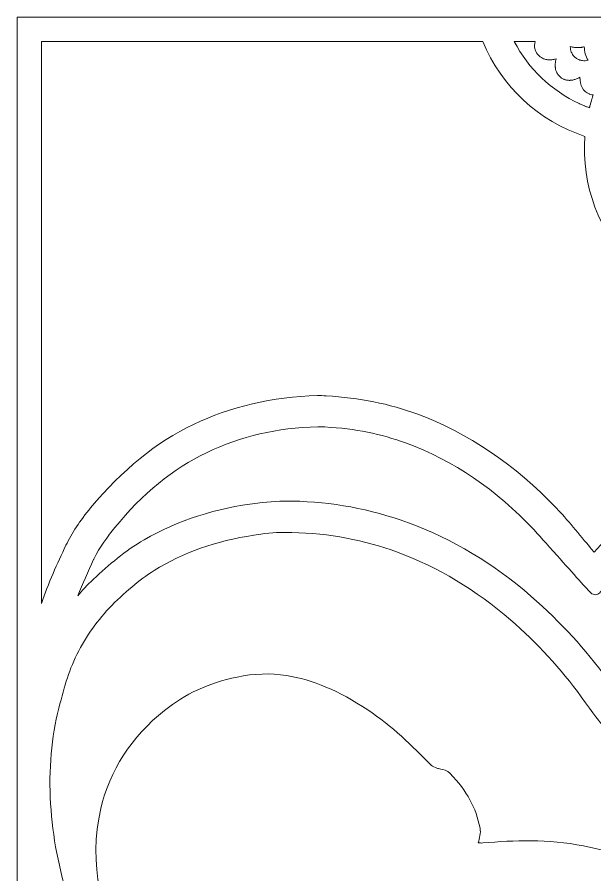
# Model space of a CAD drawing. Header units: millimetres. Extents: x 31 to 886, y -1164 to 562.
# Drawn here: x 31.5 to 220.5, y -300.5 to -19.9 of the extents above; entities that cross this region are included whole.
import ezdxf

# ---------------------------------------------------------------- set-up
doc = ezdxf.new("R2010")
doc.units = ezdxf.units.MM
doc.header["$MEASUREMENT"] = 0
doc.layers.add('Layer 4', color=7, linetype='Continuous')

msp = doc.modelspace()

# ---------------------------------------------------------------- linework, layer by layer
at = {"layer": 'Layer 4', "lineweight": 0}
msp.add_lwpolyline([(31.47, -19.87), (31.47, -468.29), (31.47, -581.1), (167.05, -581.1), (416.77, -581.1), (416.77, -19.87), (31.47, -19.87)], dxfattribs=at)
for points, knots in [([(39.47, -27.87), (39.47, -27.87), (183.81, -27.87), (183.81, -27.87), (189.93, -42.62), (202.08, -53.88), (217.23, -58.89), (216.05, -74.8), (221.81, -90.34), (233.1, -101.64), (243.45, -111.99), (257.17, -117.69), (271.71, -117.69), (273.08, -117.69), (274.47, -117.64), (275.85, -117.54), (280.01, -130.11), (288.38, -140.55), (299.66, -147.3), (291.05, -148.12), (282.67, -150.02), (274.15, -153.09), (264.72, -156.48), (255.42, -161.65), (246.51, -168.47), (238.43, -174.65), (225.02, -189.61), (220.25, -194.95), (219.86, -194.47), (219.41, -193.93), (218.96, -193.39), (215.78, -189.53), (210.97, -183.7), (208.04, -180.63), (194.32, -166.29), (178.92, -155.87), (162.26, -149.69), (153.42, -146.4), (143.44, -144.41), (132.59, -143.76), (131.5, -143.69), (130.56, -143.67), (129.72, -143.7), (114.96, -144.12), (101.32, -147.29), (89.18, -153.11), (76.95, -158.97), (65.94, -167.9), (55.52, -180.39), (52.03, -184.58), (49.31, -188.71), (47.42, -192.67), (44.65, -198.52), (41.61, -205.13), (39.47, -211.68), (39.47, -211.68), (39.47, -27.87), (39.47, -27.87)], [0, 0, 0, 0, 1, 1, 1, 2, 2, 2, 3, 3, 3, 4, 4, 4, 5, 5, 5, 6, 6, 6, 7, 7, 7, 8, 8, 8, 9, 9, 9, 10, 10, 10, 11, 11, 11, 12, 12, 12, 13, 13, 13, 14, 14, 14, 15, 15, 15, 16, 16, 16, 17, 17, 17, 18, 18, 18, 19, 19, 19, 19]), ([(200.9, -27.87), (200.54, -29.43), (200.82, -30.88), (201.69, -32.01), (201.94, -32.33), (202.25, -32.63), (202.6, -32.88), (202.73, -32.98), (202.85, -33.05), (202.97, -33.11), (203.17, -33.23), (203.39, -33.35), (203.67, -33.46), (203.79, -33.51), (203.93, -33.55), (204.06, -33.58), (204.06, -33.58), (204.12, -33.6), (204.12, -33.6), (204.32, -33.65), (204.54, -33.71), (204.8, -33.75), (204.95, -33.78), (205.1, -33.79), (205.22, -33.8), (205.22, -33.8), (205.35, -33.81), (205.35, -33.81), (205.49, -33.82), (205.71, -33.85), (206, -33.81), (206.26, -33.8), (206.51, -33.77), (206.69, -33.74), (206.69, -33.74), (206.78, -33.73), (206.78, -33.73), (206.93, -33.71), (207.07, -33.69), (207.22, -33.66), (207.43, -33.61), (207.63, -33.56), (207.8, -33.51), (207.78, -33.57), (207.77, -33.63), (207.76, -33.68), (207.76, -33.68), (207.7, -33.9), (207.7, -33.9), (207.66, -34.05), (207.62, -34.19), (207.6, -34.33), (207.56, -34.52), (207.55, -34.7), (207.54, -34.85), (207.54, -34.85), (207.52, -35.05), (207.52, -35.05), (207.5, -35.2), (207.49, -35.34), (207.48, -35.48), (207.48, -35.72), (207.5, -35.93), (207.51, -36.03), (207.51, -36.03), (207.53, -36.19), (207.53, -36.19), (207.53, -36.32), (207.54, -36.47), (207.57, -36.62), (207.61, -36.87), (207.68, -37.08), (207.72, -37.2), (207.72, -37.2), (207.75, -37.32), (207.75, -37.32), (207.78, -37.44), (207.82, -37.58), (207.88, -37.74), (208, -38.01), (208.14, -38.23), (208.21, -38.35), (208.21, -38.35), (208.24, -38.4), (208.24, -38.4), (208.32, -38.54), (208.39, -38.66), (208.46, -38.76), (208.71, -39.09), (209, -39.38), (209.32, -39.63), (209.6, -39.84), (209.89, -40.01), (210.26, -40.16), (210.34, -40.2), (210.41, -40.23), (210.48, -40.25), (210.81, -40.38), (211.13, -40.46), (211.45, -40.5), (211.51, -40.51), (211.57, -40.51), (211.66, -40.52), (211.8, -40.53), (211.96, -40.55), (212.11, -40.55), (212.11, -40.55), (212.12, -40.55), (212.12, -40.55), (212.21, -40.55), (212.34, -40.54), (212.44, -40.53), (212.44, -40.53), (212.51, -40.53), (212.51, -40.53), (212.6, -40.52), (212.69, -40.52), (212.77, -40.51), (213.11, -40.47), (213.43, -40.41), (213.74, -40.32), (213.79, -40.31), (213.85, -40.29), (213.91, -40.27), (214.16, -40.19), (214.43, -40.09), (214.7, -39.97), (214.79, -39.92), (214.88, -39.88), (214.97, -39.84), (215.18, -39.73), (215.38, -39.63), (215.58, -39.51), (215.53, -42.11), (216.7, -44.21), (218.64, -45), (218.7, -45.02), (218.76, -45.05), (218.83, -45.07), (219.04, -45.15), (219.26, -45.21), (219.47, -45.25), (219.58, -45.27), (219.69, -45.28), (219.77, -45.29), (219.77, -45.29), (219.85, -45.3), (219.85, -45.3), (219.89, -45.3), (219.92, -45.31), (219.95, -45.31), (219.88, -45.53), (219.81, -45.75), (219.74, -45.97), (219.74, -45.97), (219.66, -46.21), (219.66, -46.21), (219.61, -46.35), (219.56, -46.49), (219.52, -46.63), (219.27, -47.44), (219.05, -48.19), (218.86, -48.92), (218.84, -49), (218.82, -49.09), (218.8, -49.16), (218.8, -49.16), (218.77, -49.31), (218.77, -49.31), (218.75, -49.38), (218.73, -49.46), (218.71, -49.53), (218.39, -49.41), (218.09, -49.29), (217.77, -49.17), (217.62, -49.11), (217.4, -49.03), (217.24, -48.96), (217.19, -48.93), (217.13, -48.9), (217.03, -48.87), (217.03, -48.87), (216.91, -48.82), (216.91, -48.82), (216.9, -48.81), (216.89, -48.81), (216.88, -48.8), (216.39, -48.61), (215.84, -48.36), (215.46, -48.19), (215.46, -48.19), (215.38, -48.15), (215.38, -48.15), (206.24, -43.94), (198.73, -36.78), (194.1, -27.87), (194.1, -27.87), (200.9, -27.87), (200.9, -27.87)], [0, 0, 0, 0, 1, 1, 1, 2, 2, 2, 3, 3, 3, 4, 4, 4, 5, 5, 5, 6, 6, 6, 7, 7, 7, 8, 8, 8, 9, 9, 9, 10, 10, 10, 11, 11, 11, 12, 12, 12, 13, 13, 13, 14, 14, 14, 15, 15, 15, 16, 16, 16, 17, 17, 17, 18, 18, 18, 19, 19, 19, 20, 20, 20, 21, 21, 21, 22, 22, 22, 23, 23, 23, 24, 24, 24, 25, 25, 25, 26, 26, 26, 27, 27, 27, 28, 28, 28, 29, 29, 29, 30, 30, 30, 31, 31, 31, 32, 32, 32, 33, 33, 33, 34, 34, 34, 35, 35, 35, 36, 36, 36, 37, 37, 37, 38, 38, 38, 39, 39, 39, 40, 40, 40, 41, 41, 41, 42, 42, 42, 43, 43, 43, 44, 44, 44, 45, 45, 45, 46, 46, 46, 47, 47, 47, 48, 48, 48, 49, 49, 49, 50, 50, 50, 51, 51, 51, 52, 52, 52, 53, 53, 53, 54, 54, 54, 55, 55, 55, 56, 56, 56, 57, 57, 57, 58, 58, 58, 59, 59, 59, 60, 60, 60, 61, 61, 61, 62, 62, 62, 63, 63, 63, 64, 64, 64, 65, 65, 65, 66, 66, 66, 66]), ([(212.44, -29.49), (212.67, -29.56), (212.9, -29.61), (213.09, -29.65), (213.09, -29.65), (213.13, -29.66), (213.13, -29.66), (213.24, -29.69), (213.36, -29.72), (213.47, -29.73), (213.91, -29.81), (214.36, -29.84), (214.8, -29.84), (214.88, -29.84), (214.97, -29.84), (215.06, -29.83), (215.35, -29.82), (215.69, -29.8), (216.06, -29.75), (216.18, -29.73), (216.29, -29.7), (216.43, -29.67), (216.43, -29.67), (216.51, -29.65), (216.51, -29.65), (216.66, -29.62), (216.83, -29.59), (217.01, -29.54), (217, -31.12), (217.43, -32.65), (218.24, -33.96), (218.21, -33.97), (218.17, -33.98), (218.14, -33.98), (217.59, -34.13), (217.02, -34.17), (216.45, -34.1), (216.03, -34.06), (215.62, -33.95), (215.22, -33.78), (214.85, -33.63), (214.51, -33.43), (214.21, -33.21), (213.92, -32.98), (213.65, -32.7), (213.4, -32.39), (213.13, -32.05), (212.92, -31.68), (212.77, -31.29), (212.55, -30.75), (212.44, -30.19), (212.44, -29.61), (212.44, -29.57), (212.44, -29.53), (212.44, -29.49)], [0, 0, 0, 0, 1, 1, 1, 2, 2, 2, 3, 3, 3, 4, 4, 4, 5, 5, 5, 6, 6, 6, 7, 7, 7, 8, 8, 8, 9, 9, 9, 10, 10, 10, 11, 11, 11, 12, 12, 12, 13, 13, 13, 14, 14, 14, 15, 15, 15, 16, 16, 16, 17, 17, 17, 18, 18, 18, 18]), ([(376.23, -357.51), (373.49, -361.73), (370.76, -365.86), (367.47, -369.99), (361.69, -377.25), (355.46, -384.94), (349.09, -392.03), (349.02, -392.11), (348.95, -392.19), (348.88, -392.26), (352.67, -384.14), (356.85, -374.89), (360.25, -365.84), (363.19, -358), (365.2, -350.45), (367.32, -342.43), (367.32, -342.43), (367.75, -340.85), (367.75, -340.85), (368.05, -339.71), (368.34, -338.59), (368.64, -337.47), (369.07, -335.83), (369.5, -334.2), (369.95, -332.53), (373.61, -318.96), (375.44, -304.22), (375.26, -289.9), (375.07, -274.45), (372.65, -260.07), (368.08, -247.15), (365.03, -238.53), (361.05, -231.32), (355.56, -224.48), (349.31, -216.69), (342.96, -211.51), (334.98, -207.68), (325.87, -203.3), (318.11, -201.51), (308.19, -201.51), (308.19, -201.51), (307.77, -201.52), (307.77, -201.52), (295.09, -201.58), (282.22, -204.82), (268.43, -211.44), (257.75, -216.56), (245.79, -224.58), (236.45, -232.89), (234.2, -234.89), (231.6, -237.06), (229.08, -239.16), (229.08, -239.16), (228.93, -239.29), (228.93, -239.29), (228.4, -239.73), (227.88, -240.17), (227.36, -240.59), (227.04, -240.14), (226.73, -239.69), (226.41, -239.22), (226.41, -239.22), (226.37, -239.16), (226.37, -239.16), (225.77, -238.29), (225.15, -237.39), (224.4, -236.34), (217.35, -226.55), (209.69, -218.21), (199.56, -209.29), (187.76, -198.9), (173.54, -190.39), (159.51, -185.32), (146.84, -180.74), (134.4, -178.41), (121.5, -178.22), (117.93, -178.16), (114.3, -178.36), (110.07, -178.85), (96.9, -180.38), (84.09, -184.53), (73.04, -190.85), (66.7, -194.48), (61.56, -199.04), (56.42, -203.79), (54.4, -205.65), (52.73, -207.47), (51.28, -209.23), (52.85, -205.28), (54.64, -201.32), (56.49, -197.3), (56.53, -197.23), (56.6, -197.08), (56.64, -196.99), (58.35, -193.44), (61.29, -189.52), (63.45, -186.84), (72.27, -175.95), (82.62, -167.49), (93.39, -162.37), (104.99, -156.86), (116.24, -154.25), (129.86, -153.89), (130.66, -153.87), (131.32, -153.9), (132.13, -153.95), (142.33, -154.54), (150.32, -156.14), (158.86, -159.28), (174.14, -164.91), (188.18, -174.45), (200.58, -187.62), (201.62, -188.73), (204.77, -192.27), (208.11, -196.01), (213.33, -201.87), (218.26, -207.4), (219.22, -208.29), (219.61, -208.65), (220.12, -208.84), (220.66, -208.82), (221.19, -208.8), (221.7, -208.56), (222.05, -208.18), (222.2, -208.01), (222.56, -207.61), (223.1, -207.01), (223.1, -207.01), (223.13, -206.97), (223.13, -206.97), (241, -186.93), (249.2, -179.28), (252.93, -176.39), (260.41, -170.6), (269.41, -165.58), (277.65, -162.62), (287.96, -158.91), (298.47, -157.02), (308.88, -156.99), (308.88, -156.99), (309.11, -156.99), (309.11, -156.99), (315.32, -156.99), (321.64, -157.71), (327.9, -159.12), (338.3, -161.47), (348.15, -165.46), (356.4, -170.65), (368.02, -177.97), (376.52, -185.59), (383.95, -195.37), (391.72, -205.59), (397.19, -216.07), (401.68, -229.36), (405.44, -240.46), (407.33, -254.35), (407.01, -268.48), (406.75, -279.82), (405.41, -289.92), (403.01, -298.49), (400.63, -306.99), (397.94, -314.91), (394.52, -323.42), (391.93, -329.88), (388.32, -336.81), (385.46, -342.12), (382.93, -346.83), (380.08, -351.57), (376.23, -357.51)], [0, 0, 0, 0, 1, 1, 1, 2, 2, 2, 3, 3, 3, 4, 4, 4, 5, 5, 5, 6, 6, 6, 7, 7, 7, 8, 8, 8, 9, 9, 9, 10, 10, 10, 11, 11, 11, 12, 12, 12, 13, 13, 13, 14, 14, 14, 15, 15, 15, 16, 16, 16, 17, 17, 17, 18, 18, 18, 19, 19, 19, 20, 20, 20, 21, 21, 21, 22, 22, 22, 23, 23, 23, 24, 24, 24, 25, 25, 25, 26, 26, 26, 27, 27, 27, 28, 28, 28, 29, 29, 29, 30, 30, 30, 31, 31, 31, 32, 32, 32, 33, 33, 33, 34, 34, 34, 35, 35, 35, 36, 36, 36, 37, 37, 37, 38, 38, 38, 39, 39, 39, 40, 40, 40, 41, 41, 41, 42, 42, 42, 43, 43, 43, 44, 44, 44, 45, 45, 45, 46, 46, 46, 47, 47, 47, 48, 48, 48, 49, 49, 49, 50, 50, 50, 51, 51, 51, 52, 52, 52, 53, 53, 53, 54, 54, 54, 55, 55, 55, 56, 56, 56, 56]), ([(182.91, -285.26), (181.55, -278.4), (178.7, -273.18), (173.06, -267.27), (172.12, -266.29), (170.94, -266.07), (170.07, -265.91), (169.77, -265.85), (169.49, -265.8), (169.31, -265.73), (169.15, -265.67), (168.98, -265.61), (168.81, -265.55), (168.19, -265.32), (167.34, -265.01), (167.02, -264.68), (160.74, -258.31), (153.97, -251.65), (146.2, -246.54), (136.5, -240.16), (128.28, -236.68), (119.54, -235.28), (114.32, -234.44), (108.9, -234.61), (103.42, -235.77), (94.12, -237.75), (86.36, -241.32), (79.69, -246.67), (68.86, -255.36), (61.65, -266.48), (58.84, -278.83), (54.78, -296.75), (58.42, -314.55), (69.11, -328.96), (72, -332.85), (75.85, -336.29), (80.57, -339.16), (86.89, -343.02), (98.91, -346.37), (105.97, -348.12), (105.9, -348.12), (105.82, -348.13), (105.75, -348.13), (103.83, -348.27), (102.05, -348.67), (100.33, -349.06), (100.33, -349.06), (99.67, -349.21), (99.67, -349.21), (99.48, -349.25), (99.31, -349.3), (99.12, -349.36), (99.05, -349.38), (98.98, -349.4), (98.91, -349.42), (98.84, -349.43), (98.74, -349.46), (98.63, -349.5), (98.63, -349.5), (98.21, -349.62), (98.21, -349.62), (98.13, -349.64), (97.93, -349.71), (97.88, -349.72), (97.33, -349.93), (96.76, -350.25), (96.4, -350.48), (96.02, -350.73), (95.73, -350.94), (95.47, -351.16), (94.58, -351.92), (93.84, -352.62), (93.08, -353.45), (92.68, -353.88), (92.36, -354.22), (91.97, -354.72), (91.9, -354.82), (91.83, -354.9), (91.76, -354.99), (91.49, -355.33), (91.19, -355.71), (90.84, -356.29), (90.61, -356.69), (89.84, -358.11), (89.85, -359.68), (89.86, -360.83), (90.25, -362.17), (90.88, -363.17), (91.44, -364.06), (92.08, -364.63), (92.59, -365.1), (93.08, -365.54), (93.52, -365.82), (93.93, -366.08), (94.04, -366.15), (94.14, -366.22), (94.26, -366.29), (94.26, -366.29), (94.5, -366.45), (94.5, -366.45), (95.11, -366.86), (95.68, -367.24), (96.24, -367.67), (96.24, -367.67), (97.09, -368.3), (97.09, -368.3), (98.19, -369.13), (99.33, -369.98), (100.4, -370.86), (106.1, -375.57), (111.55, -380.25), (116.61, -384.76), (122.33, -389.87), (127.32, -394.64), (131.86, -399.35), (134.58, -402.16), (137.21, -405.1), (139.83, -408.27), (136.08, -406.21), (130.52, -403.01), (123.67, -398.59), (112.38, -391.29), (96.14, -379.69), (82.95, -365.85), (79.61, -362.34), (68.78, -350.2), (63.11, -340.8), (50.65, -320.14), (43.69, -298.76), (42.42, -277.25), (41.75, -266.07), (42.68, -255.25), (45.11, -245.94), (47.09, -238.34), (48.4, -233.32), (51.63, -227.21), (54.88, -221.07), (58.5, -216.2), (63.35, -211.41), (68.38, -206.45), (73.2, -202.65), (78.09, -199.82), (87.71, -194.24), (98.55, -190.71), (111.23, -189.01), (114.69, -188.55), (118.09, -188.36), (121.35, -188.45), (133.74, -188.78), (145.03, -190.89), (155.87, -194.91), (169.14, -199.83), (181.6, -207.3), (192.9, -217.1), (201.51, -224.57), (209.28, -233.03), (216.02, -242.26), (224.15, -253.38), (224.72, -253.74), (224.94, -253.88), (225.58, -254.28), (226.38, -254.29), (227.03, -253.9), (227.76, -253.46), (239.11, -244.04), (243.29, -240.45), (253.45, -231.77), (263.57, -224.97), (273.36, -220.27), (285.06, -214.66), (296.71, -211.81), (307.98, -211.81), (307.98, -211.81), (308.02, -211.81), (308.02, -211.81), (316.86, -211.82), (323.79, -213.38), (330.5, -216.89), (343.27, -223.57), (352.91, -235.22), (358.36, -250.58), (366.77, -274.23), (367.37, -302.33), (360.06, -329.7), (359.48, -331.88), (358.92, -334.04), (358.36, -336.18), (356.01, -345.15), (353.8, -353.63), (350.64, -362.19), (347.14, -371.64), (342.84, -380.89), (338.68, -389.84), (338.68, -389.84), (338.65, -389.9), (338.65, -389.9), (338.49, -390.24), (338.33, -390.59), (338.17, -390.93), (338.23, -386.3), (337.9, -380.66), (336.59, -374.93), (336.17, -373.05), (335.55, -371.3), (334.76, -369.7), (329.2, -358.43), (322, -348.64), (313.38, -340.62), (286.4, -315.51), (252.99, -298.37), (216.77, -291.04), (205.04, -288.67), (194.01, -289.17), (183.85, -290.05), (183.35, -290.09), (182.8, -290.06), (182.3, -290), (182.75, -288.5), (183.22, -286.83), (182.91, -285.26)], [0, 0, 0, 0, 1, 1, 1, 2, 2, 2, 3, 3, 3, 4, 4, 4, 5, 5, 5, 6, 6, 6, 7, 7, 7, 8, 8, 8, 9, 9, 9, 10, 10, 10, 11, 11, 11, 12, 12, 12, 13, 13, 13, 14, 14, 14, 15, 15, 15, 16, 16, 16, 17, 17, 17, 18, 18, 18, 19, 19, 19, 20, 20, 20, 21, 21, 21, 22, 22, 22, 23, 23, 23, 24, 24, 24, 25, 25, 25, 26, 26, 26, 27, 27, 27, 28, 28, 28, 29, 29, 29, 30, 30, 30, 31, 31, 31, 32, 32, 32, 33, 33, 33, 34, 34, 34, 35, 35, 35, 36, 36, 36, 37, 37, 37, 38, 38, 38, 39, 39, 39, 40, 40, 40, 41, 41, 41, 42, 42, 42, 43, 43, 43, 44, 44, 44, 45, 45, 45, 46, 46, 46, 47, 47, 47, 48, 48, 48, 49, 49, 49, 50, 50, 50, 51, 51, 51, 52, 52, 52, 53, 53, 53, 54, 54, 54, 55, 55, 55, 56, 56, 56, 57, 57, 57, 58, 58, 58, 59, 59, 59, 60, 60, 60, 61, 61, 61, 62, 62, 62, 63, 63, 63, 64, 64, 64, 65, 65, 65, 66, 66, 66, 67, 67, 67, 68, 68, 68, 69, 69, 69, 70, 70, 70, 71, 71, 71, 72, 72, 72, 73, 73, 73, 73])]:
    msp.add_open_spline(points, degree=3, knots=knots, dxfattribs=at)

doc.saveas('drawing.dxf')
